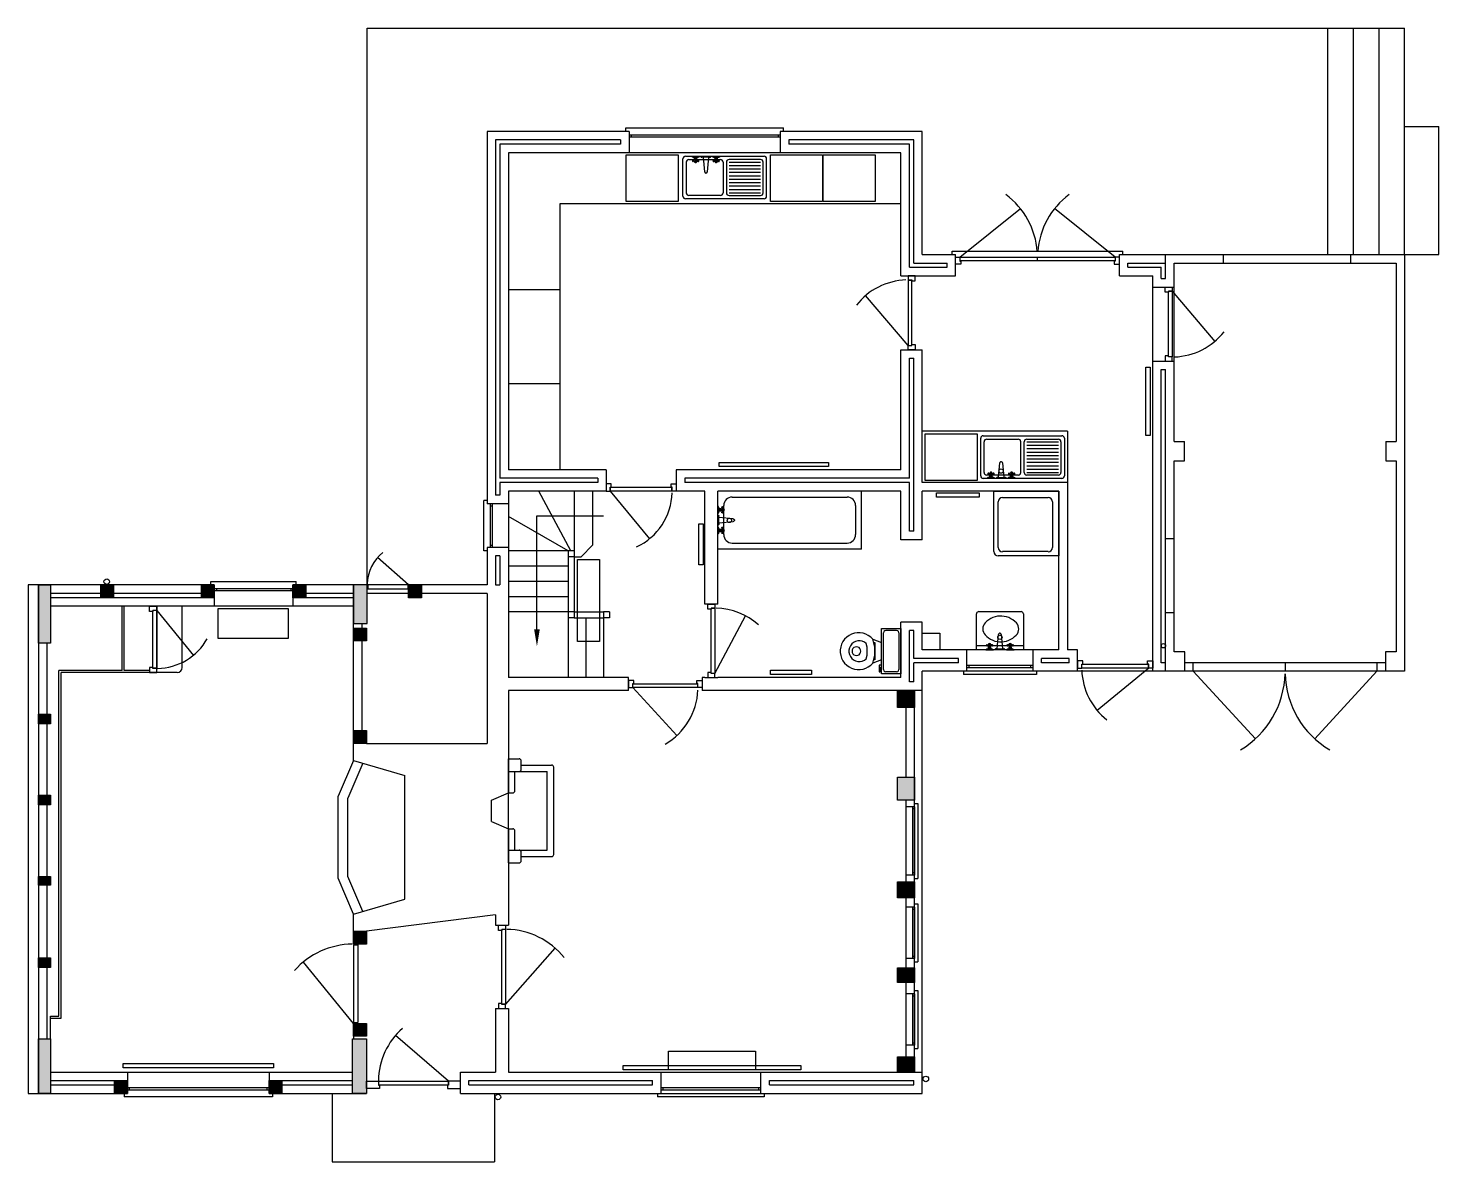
# Model space of a CAD drawing. Header units: inches. Extents: x 152 to 882, y 200 to 1468.
# Drawn here: x 208 to 858, y 200 to 723 of the extents above; entities that cross this region are included whole.
import ezdxf

# ---------------------------------------------------------------- set-up
doc = ezdxf.new("R2010")
doc.units = ezdxf.units.IN
doc.header["$LTSCALE"] = 200
doc.header["$MEASUREMENT"] = 0
doc.layers.get('0').update_dxf_attribs({"linetype": 'CONTINUOUS'})
for name, color, linetype in [('25', 5, 'CONTINUOUS'), ('35', 7, 'CONTINUOUS'), ('45', 7, 'CONTINUOUS'), ('50', 1, 'CONTINUOUS')]:
    doc.layers.add(name, color=color, linetype=linetype)

# ---------------------------------------------------------------- blocks, each defined once
blk = doc.blocks.new('FIRE')
at = {"layer": '35'}
for p, q in [((-125, 200), (-210, 0)), ((-125, 200), (125, 200)), ((125, 200), (210, 0)), ((-610, 0), (610, 0)), ((-610, 0), (-610, -125)), ((-460, 0), (-460, -125)), ((-210, 0), (-210, -50)), ((210, 0), (210, -50)), ((460, 0), (460, -125)), ((610, 0), (610, -125)), ((-585, -150), (-485, -150)), ((-535, -150), (-535, -505)), ((-460, -75), (-235, -75)), ((-460, -125), (-460, -455)), ((235, -75), (460, -75)), ((460, -125), (460, -455)), ((485, -150), (585, -150)), ((535, -150), (535, -505)), ((-460, -455), (460, -455)), ((-510, -530), (510, -530))]:
    blk.add_line(p, q, dxfattribs=at)
for centre, start, end in [((-585, -125), 180, 270), ((-485, -125), 270, 0), ((-235, -50), 270, 0), ((235, -50), 180, 270), ((485, -125), 180, 270), ((585, -125), 270, 0), ((-510, -505), 180, 270), ((510, -505), 270, 0)]:
    blk.add_arc(centre, 25, start, end, dxfattribs=at)
blk = doc.blocks.new('WMF5', base_point=(298, 1724))
at = {"color": 250}
for points in [[(305, 1716), (1619, 1716)], [(305, 0), (305, 1716)], [(467, 1716), (467, 0)], [(1645, 1712), (1619, 1716)], [(1668, 1700), (1645, 1712)], [(1686, 1682), (1668, 1700)], [(1698, 1659), (1686, 1682)], [(1702, 1634), (1698, 1659)], [(1702, 1634), (1702, 82)], [(629, 1041), (610, 957)], [(657, 1121), (629, 1041)], [(694, 1198), (657, 1121)], [(740, 1271), (694, 1198)], [(793, 1338), (740, 1271)], [(853, 1399), (793, 1338)], [(901, 1435), (853, 1399)], [(955, 1461), (901, 1435)], [(1013, 1477), (955, 1461)], [(1073, 1483), (1013, 1477)], [(1132, 1477), (1073, 1483)], [(1190, 1460), (1132, 1477)], [(1244, 1433), (1190, 1460)], [(1292, 1397), (1244, 1433)], [(1351, 1335), (1292, 1397)], [(1404, 1268), (1351, 1335)], [(1449, 1195), (1404, 1268)], [(1485, 1118), (1449, 1195)], [(1513, 1037), (1485, 1118)], [(1531, 953), (1513, 1037)], [(600, 872), (599, 787)], [(599, 787), (608, 702)], [(610, 957), (600, 872)], [(608, 702), (627, 619)], [(627, 619), (655, 538)], [(655, 538), (691, 460)], [(1445, 457), (1483, 534)], [(1483, 534), (1511, 615)], [(1511, 615), (1530, 698)], [(1530, 698), (1540, 783)], [(1540, 868), (1531, 953)], [(1540, 783), (1540, 868)], [(1619, 0), (305, 0)], [(691, 460), (736, 387)], [(736, 387), (788, 320)], [(788, 320), (848, 259)], [(848, 259), (896, 222)], [(896, 222), (949, 195)], [(949, 195), (1007, 179)], [(1007, 179), (1067, 173)], [(1067, 173), (1127, 178)], [(1127, 178), (1185, 194)], [(1185, 194), (1239, 221)], [(1239, 221), (1287, 257)], [(1287, 257), (1347, 317)], [(1347, 317), (1400, 384)], [(1400, 384), (1445, 457)], [(1619, 0), (1645, 4)], [(1645, 4), (1668, 16)], [(1668, 16), (1686, 34)], [(1686, 34), (1697, 57)], [(1697, 57), (1702, 82)]]:
    blk.add_lwpolyline(points, dxfattribs=at)
blk = doc.blocks.new('WMF3', base_point=(276, 2389))
at = {"color": 250}
for points in [[(282, 2382), (1439, 2382)], [(282, 1886), (282, 2382)], [(345, 2299), (337, 2272)], [(337, 2272), (337, 1996)], [(365, 2319), (345, 2299)], [(392, 2327), (365, 2319)], [(392, 2327), (1329, 2327)], [(1356, 2319), (1329, 2327)], [(1376, 2299), (1356, 2319)], [(1384, 2272), (1376, 2299)], [(1384, 2272), (1384, 1996)], [(1439, 2382), (1439, 1886)], [(1439, 1886), (282, 1886)], [(337, 1996), (345, 1969)], [(345, 1969), (365, 1948)], [(365, 1948), (392, 1941)], [(1329, 1941), (392, 1941)], [(558, 1666), (640, 1886)], [(1081, 1886), (1163, 1666)], [(1218, 1886), (1218, 1831)], [(1218, 1831), (1384, 1831)], [(1273, 1858), (1273, 1886)], [(1384, 1858), (1273, 1858)], [(1329, 1941), (1356, 1948)], [(1356, 1948), (1376, 1969)], [(1376, 1969), (1384, 1996)], [(1384, 1831), (1384, 1858)], [(428, 1489), (405, 1419)], [(462, 1554), (428, 1489)], [(505, 1614), (462, 1554)], [(558, 1666), (505, 1614)], [(656, 1696), (558, 1666)], [(633, 1454), (610, 1401)], [(668, 1501), (633, 1454)], [(640, 1721), (1081, 1721)], [(640, 1693), (640, 1721)], [(758, 1715), (656, 1696)], [(763, 1521), (668, 1501)], [(860, 1721), (758, 1715)], [(860, 1528), (763, 1521)], [(963, 1715), (860, 1721)], [(958, 1521), (860, 1528)], [(1053, 1501), (958, 1521)], [(1065, 1696), (963, 1715)], [(1087, 1454), (1053, 1501)], [(1163, 1666), (1065, 1696)], [(1081, 1721), (1081, 1693)], [(1111, 1401), (1087, 1454)], [(1215, 1614), (1163, 1666)], [(1259, 1554), (1215, 1614)], [(1293, 1489), (1259, 1554)], [(1316, 1419), (1293, 1489)], [(405, 1419), (393, 1346)], [(393, 1346), (393, 1273)], [(393, 1273), (405, 1200)], [(405, 1200), (427, 1130)], [(427, 1130), (461, 1064)], [(610, 1401), (599, 1344)], [(599, 1344), (600, 1287)], [(600, 1287), (614, 1231)], [(614, 1231), (640, 1179)], [(640, 1179), (677, 1134)], [(677, 1134), (723, 1099)], [(723, 1099), (775, 1074)], [(756, 1287), (750, 1253)], [(750, 1253), (756, 1219)], [(771, 1318), (756, 1287)], [(756, 1219), (771, 1188)], [(796, 1342), (771, 1318)], [(771, 1188), (796, 1164)], [(775, 1074), (831, 1062)], [(826, 1358), (796, 1342)], [(796, 1164), (826, 1148)], [(860, 1363), (826, 1358)], [(826, 1148), (860, 1143)], [(894, 1358), (860, 1363)], [(860, 1143), (894, 1148)], [(889, 1062), (946, 1074)], [(925, 1342), (894, 1358)], [(894, 1148), (925, 1164)], [(950, 1318), (925, 1342)], [(925, 1164), (950, 1188)], [(946, 1074), (998, 1099)], [(965, 1287), (950, 1318)], [(950, 1188), (965, 1219)], [(971, 1253), (965, 1287)], [(965, 1219), (971, 1253)], [(998, 1099), (1043, 1134)], [(1043, 1134), (1080, 1179)], [(1080, 1179), (1106, 1231)], [(1106, 1231), (1120, 1287)], [(1122, 1344), (1111, 1401)], [(1120, 1287), (1122, 1344)], [(1260, 1064), (1294, 1130)], [(1294, 1130), (1316, 1200)], [(1327, 1346), (1316, 1419)], [(1316, 1200), (1328, 1273)], [(1328, 1273), (1327, 1346)], [(461, 1064), (504, 1005)], [(504, 1005), (556, 952)], [(556, 952), (615, 909)], [(615, 909), (681, 875)], [(681, 875), (751, 853)], [(751, 853), (824, 841)], [(824, 841), (897, 841)], [(831, 1062), (889, 1062)], [(897, 841), (970, 853)], [(970, 853), (1040, 875)], [(1040, 875), (1106, 909)], [(1106, 909), (1165, 952)], [(1165, 952), (1217, 1005)], [(1217, 1005), (1260, 1064)]]:
    blk.add_lwpolyline(points, dxfattribs=at)
blk = doc.blocks.new('WMF4', base_point=(158, 1968))
at = {"color": 250}
for points in [[(1078, 1946), (174, 1945)], [(174, 1945), (245, 1899)], [(245, 1899), (325, 1870)], [(325, 1870), (927, 1870)], [(389, 1843), (325, 1870)], [(443, 1799), (389, 1843)], [(484, 1742), (443, 1799)], [(777, 1757), (475, 1757)], [(508, 1676), (484, 1742)], [(513, 1607), (508, 1676)], [(742, 1671), (739, 1607)], [(762, 1731), (742, 1671)], [(797, 1785), (762, 1731)], [(845, 1828), (797, 1785)], [(902, 1857), (845, 1828)], [(965, 1870), (902, 1857)], [(927, 1870), (985, 1876)], [(985, 1876), (1038, 1903)], [(1038, 1903), (1078, 1946)], [(1241, 1958), (2408, 1958)], [(1241, 1958), (1242, 1921)], [(1242, 1921), (1257, 1887)], [(1257, 1887), (1283, 1861)], [(1283, 1861), (1317, 1846)], [(1317, 1846), (1354, 1845)], [(1542, 1845), (1354, 1845)], [(2145, 1845), (1542, 1845)], [(1693, 150), (1542, 1845)], [(2145, 1845), (1994, 150)], [(2145, 1845), (2295, 1845)], [(2295, 1845), (2333, 1844)], [(2333, 1844), (2368, 1858)], [(2368, 1858), (2395, 1885)], [(2395, 1885), (2409, 1920)], [(2409, 1920), (2408, 1958)], [(3488, 1946), (2584, 1946)], [(2584, 1946), (2655, 1899)], [(2655, 1899), (2734, 1870)], [(2799, 1843), (2734, 1870)], [(2734, 1870), (3337, 1870)], [(2853, 1799), (2799, 1843)], [(2894, 1742), (2853, 1799)], [(3187, 1757), (2885, 1757)], [(2918, 1676), (2894, 1742)], [(2923, 1607), (2918, 1676)], [(3152, 1671), (3149, 1607)], [(3172, 1731), (3152, 1671)], [(3207, 1785), (3172, 1731)], [(3255, 1828), (3207, 1785)], [(3312, 1857), (3255, 1828)], [(3375, 1870), (3312, 1857)], [(3337, 1870), (3395, 1876)], [(3395, 1876), (3448, 1903)], [(3448, 1903), (3488, 1946)], [(260, 1456), (249, 1418)], [(249, 1418), (260, 1381)], [(287, 1484), (260, 1456)], [(260, 1381), (287, 1353)], [(325, 1494), (287, 1484)], [(287, 1353), (325, 1343)], [(362, 1484), (325, 1494)], [(325, 1343), (362, 1353)], [(390, 1456), (362, 1484)], [(362, 1353), (390, 1381)], [(478, 1456), (390, 1456)], [(400, 1418), (390, 1456)], [(390, 1381), (400, 1418)], [(478, 1381), (390, 1381)], [(485, 1496), (475, 1418)], [(475, 1418), (485, 1341)], [(513, 1569), (485, 1496)], [(485, 1341), (513, 1268)], [(739, 1607), (513, 1607)], [(513, 1607), (513, 1569)], [(513, 1569), (739, 1569)], [(513, 1268), (567, 1240)], [(513, 1268), (739, 1268)], [(561, 1456), (551, 1418)], [(551, 1418), (561, 1381)], [(588, 1484), (561, 1456)], [(561, 1381), (588, 1353)], [(567, 1240), (626, 1230)], [(626, 1494), (588, 1484)], [(588, 1353), (626, 1343)], [(664, 1484), (626, 1494)], [(626, 1343), (664, 1353)], [(626, 1230), (685, 1240)], [(691, 1456), (664, 1484)], [(664, 1353), (691, 1381)], [(685, 1240), (739, 1268)], [(701, 1418), (691, 1456)], [(691, 1381), (701, 1418)], [(739, 1569), (739, 1607)], [(767, 1496), (739, 1569)], [(739, 1268), (767, 1341)], [(777, 1418), (767, 1496)], [(767, 1341), (777, 1418)], [(774, 1456), (862, 1456)], [(862, 1381), (774, 1381)], [(862, 1456), (852, 1418)], [(852, 1418), (862, 1381)], [(890, 1484), (862, 1456)], [(862, 1381), (890, 1353)], [(927, 1494), (890, 1484)], [(890, 1353), (927, 1343)], [(965, 1484), (927, 1494)], [(927, 1343), (965, 1353)], [(993, 1456), (965, 1484)], [(965, 1353), (993, 1381)], [(1003, 1418), (993, 1456)], [(993, 1381), (1003, 1418)], [(1693, 150), (1700, 104)], [(1700, 104), (1722, 62)], [(1722, 62), (1755, 29)], [(1755, 29), (1797, 7)], [(1797, 7), (1843, 0)], [(1843, 0), (1890, 7)], [(1890, 7), (1932, 29)], [(1932, 29), (1965, 62)], [(1965, 62), (1987, 104)], [(1987, 104), (1994, 150)], [(2669, 1456), (2659, 1418)], [(2659, 1418), (2669, 1381)], [(2697, 1484), (2669, 1456)], [(2669, 1381), (2697, 1353)], [(2734, 1494), (2697, 1484)], [(2697, 1353), (2734, 1343)], [(2772, 1484), (2734, 1494)], [(2734, 1343), (2772, 1353)], [(2800, 1456), (2772, 1484)], [(2772, 1353), (2800, 1381)], [(2810, 1418), (2800, 1456)], [(2887, 1456), (2800, 1456)], [(2800, 1381), (2810, 1418)], [(2887, 1381), (2800, 1381)], [(2895, 1496), (2885, 1418)], [(2885, 1418), (2895, 1341)], [(2923, 1569), (2895, 1496)], [(2895, 1341), (2923, 1268)], [(3149, 1607), (2923, 1607)], [(2923, 1607), (2923, 1569)], [(2923, 1569), (3149, 1569)], [(2923, 1268), (2976, 1240)], [(2923, 1268), (3149, 1268)], [(2971, 1456), (2961, 1418)], [(2961, 1418), (2971, 1381)], [(2998, 1484), (2971, 1456)], [(2971, 1381), (2998, 1353)], [(2976, 1240), (3036, 1230)], [(3036, 1494), (2998, 1484)], [(2998, 1353), (3036, 1343)], [(3074, 1484), (3036, 1494)], [(3036, 1343), (3074, 1353)], [(3036, 1230), (3095, 1240)], [(3101, 1456), (3074, 1484)], [(3074, 1353), (3101, 1381)], [(3095, 1240), (3149, 1268)], [(3111, 1418), (3101, 1456)], [(3101, 1381), (3111, 1418)], [(3149, 1569), (3149, 1607)], [(3177, 1496), (3149, 1569)], [(3149, 1268), (3177, 1341)], [(3187, 1418), (3177, 1496)], [(3177, 1341), (3187, 1418)], [(3184, 1456), (3272, 1456)], [(3272, 1381), (3184, 1381)], [(3272, 1456), (3262, 1418)], [(3262, 1418), (3272, 1381)], [(3299, 1484), (3272, 1456)], [(3272, 1381), (3299, 1353)], [(3337, 1494), (3299, 1484)], [(3299, 1353), (3337, 1343)], [(3375, 1484), (3337, 1494)], [(3337, 1343), (3375, 1353)], [(3402, 1456), (3375, 1484)], [(3375, 1353), (3402, 1381)], [(3412, 1418), (3402, 1456)], [(3402, 1381), (3412, 1418)]]:
    blk.add_lwpolyline(points, dxfattribs=at)
blk = doc.blocks.new('DOOR')
at = {"layer": '25'}
blk.add_line((832, -83), (230, -580), dxfattribs=at)
blk.add_arc((817, -83), 769, 181.8151, 231.9577, dxfattribs=at)
at = {"layer": '35'}
for p, q in [((60, 0), (0, 0)), ((0, 0), (0, -83)), ((60, -37), (60, 0)), ((820, -37), (820, 0)), ((820, 0), (880, 0)), ((880, 0), (880, -83)), ((0, -83), (48, -83)), ((48, -83), (48, -37)), ((48, -37), (60, -37)), ((50, -39), (830, -39)), ((50, -83), (50, -39)), ((830, -83), (50, -83)), ((832, -37), (820, -37)), ((830, -83), (830, -39)), ((832, -83), (832, -37)), ((880, -83), (832, -83))]:
    blk.add_line(p, q, dxfattribs=at)

msp = doc.modelspace()

# ---------------------------------------------------------------- linework, layer by layer
at = {"layer": '25'}
for p, q in [((637.47, 617.23), (665.35, 639.63)), ((709, 617.23), (681.11, 639.63)), ((613.57, 576.47), (594, 599.55)), ((735.35, 601.52), (754.92, 578.44)), ((476.35, 509.47), (494.47, 487.49)), ((442.54, 498.07), (473.2, 498.07)), ((442.54, 445.78), (442.54, 498.07)), ((383.38, 466.19), (369.09, 478.83)), ((267.32, 454.47), (284.2, 433.76)), ((524.57, 425.39), (538.63, 451.96)), ((745.03, 426.45), (773.69, 395.34)), ((829.62, 426.45), (800.97, 395.34)), ((486.66, 418.92), (506.97, 396.76)), ((428.1, 272.93), (450.96, 298.88)), ((358.08, 264.16), (334.9, 292.47)), ((401.76, 237.52), (377.39, 258.67))]:
    msp.add_line(p, q, dxfattribs=at)
for centre, radius, start, end in [((637.47, 617.23), 35.76, 4.11745, 53.64792), ((709, 617.23), 35.76, 126.35208, 175.88255), ((613.57, 576.47), 30.26, 91.8151, 141.95769), ((735.35, 601.52), 30.26, 271.8151, 321.95769), ((476.35, 509.47), 28.49, 295.213, 358.37107), ((383.38, 466.19), 19.08, 128.46919, 178.63586), ((524.57, 425.39), 30.06, 48.09274, 88.95501), ((267.32, 454.47), 26.71, 270.80953, 330.8196), ((745.03, 426.45), 42.3, 300.95259, 358.46288), ((829.62, 426.45), 42.3, 181.53712, 239.04741), ((486.66, 418.92), 30.06, 299.963, 357.80655), ((428.1, 272.93), 34.58, 38.59531, 89.13638), ((358.08, 264.16), 36.59, 90.98859, 138.15056), ((401.76, 237.52), 32.26, 130.88716, 179.42304)]:
    msp.add_arc(centre, radius, start, end, dxfattribs=at)
msp.add_solid([(443.86, 445.78), (441.23, 445.78), (442.54, 437.91)], dxfattribs=at)
at = {"layer": '35'}
for p, q in [((364.3, 722.72), (842.41, 722.72)), ((364.3, 466.19), (364.3, 722.72)), ((807, 618.45), (807, 722.72)), ((818.8, 618.45), (818.8, 722.72)), ((830.61, 618.45), (830.61, 722.72)), ((842.41, 618.45), (842.41, 722.72)), ((483.45, 676.76), (556.24, 676.76)), ((483.45, 675.19), (483.45, 676.76)), ((556.24, 675.19), (556.24, 676.76)), ((842.41, 677.47), (858.15, 677.47)), ((858.15, 618.45), (858.15, 677.47)), ((419.58, 675.19), (419.58, 503.57)), ((485.03, 675.19), (419.58, 675.19)), ((423.51, 671.25), (423.51, 507.5)), ((481.09, 671.25), (423.51, 671.25)), ((481.09, 671.25), (481.09, 669.29)), ((485.03, 675.19), (485.03, 665.35)), ((485.03, 673.62), (554.67, 673.62)), ((485.03, 672.63), (554.67, 672.63)), ((486.01, 673.62), (486.01, 672.63)), ((553.68, 673.62), (553.68, 672.63)), ((620.12, 675.19), (554.67, 675.19)), ((554.67, 675.19), (554.67, 665.35)), ((616.18, 671.25), (558.6, 671.25)), ((558.6, 671.25), (558.6, 669.29)), ((616.18, 614.52), (616.18, 671.25)), ((620.12, 618.45), (620.12, 675.19)), ((425.48, 669.29), (425.48, 515.37)), ((481.09, 669.29), (425.48, 669.29)), ((610.28, 665.35), (429.41, 665.35)), ((429.41, 665.35), (429.41, 519.31)), ((511, 663.76), (547.19, 663.76)), ((614.21, 669.29), (558.6, 669.29)), ((610.28, 608.62), (610.28, 665.35)), ((614.21, 612.55), (614.21, 669.29)), ((509.81, 645.27), (509.81, 662.58)), ((511.39, 661.01), (511.39, 646.84)), ((512.57, 662.19), (527.13, 662.19)), ((528.31, 661.01), (528.31, 646.84)), ((529.88, 661.01), (529.88, 646.84)), ((545.62, 662.19), (531.06, 662.19)), ((531.06, 661.05), (545.62, 661.05)), ((531.06, 659.47), (545.62, 659.47)), ((531.06, 657.9), (545.62, 657.9)), ((546.8, 646.84), (546.8, 661.01)), ((548.37, 645.27), (548.37, 662.58)), ((531.06, 656.33), (545.62, 656.33)), ((531.06, 654.75), (545.62, 654.75)), ((531.06, 653.18), (545.62, 653.18)), ((531.06, 651.61), (545.62, 651.61)), ((547.19, 644.09), (511, 644.09)), ((527.13, 645.66), (512.57, 645.66)), ((531.06, 650.03), (545.62, 650.03)), ((531.06, 648.46), (545.62, 648.46)), ((531.06, 646.88), (545.62, 646.88)), ((531.06, 645.66), (545.62, 645.66)), ((453.02, 641.75), (453.02, 519.31)), ((610.28, 641.75), (453.02, 641.75)), ((620.12, 618.45), (635.5, 618.45)), ((633.93, 620.03), (712.54, 620.03)), ((633.93, 618.45), (633.93, 620.03)), ((635.5, 608.62), (635.5, 618.45)), ((710.96, 608.62), (710.96, 618.45)), ((710.96, 618.45), (732.25, 618.45)), ((712.54, 618.45), (712.54, 620.03)), ((730.28, 618.45), (842.41, 618.45)), ((732.25, 607.34), (732.25, 618.45)), ((759, 614.52), (759, 618.45)), ((817.62, 614.52), (817.62, 618.45)), ((842.41, 618.45), (842.41, 426.45)), ((842.41, 618.45), (858.15, 618.45)), ((614.21, 612.55), (631.57, 612.55)), ((616.18, 614.52), (631.57, 614.52)), ((631.57, 612.55), (631.57, 614.52)), ((635.5, 613.97), (635.5, 617.23)), ((635.5, 617.23), (637.39, 617.23)), ((637.86, 613.97), (635.5, 613.97)), ((637.39, 617.23), (637.39, 615.42)), ((637.39, 615.42), (637.86, 615.42)), ((637.47, 617.23), (709, 617.23)), ((637.47, 617.23), (637.47, 615.5)), ((709, 615.5), (637.47, 615.5)), ((637.86, 615.42), (637.86, 613.97)), ((673.23, 615.5), (673.23, 617.23)), ((709.07, 615.42), (708.6, 615.42)), ((708.6, 615.42), (708.6, 613.97)), ((708.6, 613.97), (710.96, 613.97)), ((709, 617.23), (709, 615.5)), ((709.07, 617.23), (709.07, 615.42)), ((710.96, 617.23), (709.07, 617.23)), ((710.96, 613.97), (710.96, 617.23)), ((714.9, 612.55), (714.9, 614.52)), ((714.9, 614.52), (732.25, 614.52)), ((714.9, 612.55), (730.28, 612.55)), ((730.28, 607.34), (730.28, 612.55)), ((736.18, 614.52), (838.48, 614.52)), ((736.18, 532.29), (736.18, 614.52)), ((838.48, 614.52), (838.48, 532.29)), ((610.28, 608.62), (635.5, 608.62)), ((613.57, 608.62), (613.57, 606.73)), ((616.83, 608.62), (613.57, 608.62)), ((613.57, 606.73), (615.38, 606.73)), ((613.57, 606.65), (613.57, 576.55)), ((613.57, 606.65), (615.3, 606.65)), ((615.3, 576.55), (615.3, 606.65)), ((615.38, 606.73), (615.38, 606.26)), ((615.38, 606.26), (616.83, 606.26)), ((616.83, 606.26), (616.83, 608.62)), ((710.96, 608.62), (726.35, 608.62)), ((726.35, 426.45), (726.35, 608.62)), ((730.28, 607.34), (732.25, 607.34)), ((453.02, 602.17), (429.41, 602.17)), ((726.35, 603.41), (736.18, 603.41)), ((732.09, 601.05), (732.09, 603.41)), ((732.09, 603.41), (735.35, 603.41)), ((733.54, 601.05), (732.09, 601.05)), ((733.54, 601.52), (733.54, 601.05)), ((735.35, 601.52), (733.54, 601.52)), ((733.62, 571.34), (733.62, 601.44)), ((735.35, 601.44), (733.62, 601.44)), ((735.35, 603.41), (735.35, 601.52)), ((735.35, 601.44), (735.35, 571.34)), ((610.28, 519.31), (610.28, 574.59)), ((610.28, 574.59), (620.12, 574.59)), ((613.57, 576.55), (615.3, 576.55)), ((613.57, 574.59), (613.57, 576.47)), ((613.57, 576.47), (615.38, 576.47)), ((616.83, 574.59), (613.57, 574.59)), ((615.38, 576.47), (615.38, 576.95)), ((615.38, 576.95), (616.83, 576.95)), ((616.83, 576.95), (616.83, 574.59)), ((620.12, 513.41), (620.12, 574.59)), ((614.21, 515.37), (614.21, 570.65)), ((614.21, 570.65), (616.18, 570.65)), ((616.18, 490.98), (616.18, 570.65)), ((726.35, 569.37), (736.18, 569.37)), ((732.09, 571.73), (732.09, 569.37)), ((733.54, 571.73), (732.09, 571.73)), ((732.09, 569.37), (735.35, 569.37)), ((733.54, 571.26), (733.54, 571.73)), ((735.35, 571.26), (733.54, 571.26)), ((735.35, 571.34), (733.62, 571.34)), ((735.35, 569.37), (735.35, 571.26)), ((730.28, 430.39), (730.28, 565.44)), ((730.28, 565.44), (732.25, 565.44)), ((732.25, 426.45), (732.25, 565.44)), ((453.02, 558.89), (429.41, 558.89)), ((687, 537.01), (620.12, 537.01)), ((647.04, 516.45), (647.04, 533.76)), ((648.22, 534.94), (684.42, 534.94)), ((649.8, 533.37), (664.35, 533.37)), ((668.29, 533.37), (682.84, 533.37)), ((685.6, 533.76), (685.6, 516.45)), ((687, 537.01), (687, 513.41)), ((648.62, 518.03), (648.62, 532.19)), ((665.53, 518.03), (665.53, 532.19)), ((667.11, 518.03), (667.11, 532.19)), ((668.29, 532.15), (682.84, 532.15)), ((668.29, 530.57), (682.84, 530.57)), ((668.29, 529), (682.84, 529)), ((668.29, 527.43), (682.84, 527.43)), ((684.03, 532.19), (684.03, 518.03)), ((736.18, 532.29), (740.9, 532.29)), ((740.9, 523.44), (740.9, 532.29)), ((833.76, 532.29), (833.76, 523.44)), ((833.76, 532.29), (838.48, 532.29)), ((668.29, 525.85), (682.84, 525.85)), ((668.29, 524.28), (682.84, 524.28)), ((668.29, 522.71), (682.84, 522.71)), ((668.29, 521.13), (682.84, 521.13)), ((736.18, 435.31), (736.18, 523.44)), ((736.18, 523.44), (740.9, 523.44)), ((833.76, 523.44), (838.48, 523.44)), ((838.48, 523.44), (838.48, 435.31)), ((470.53, 515.37), (425.48, 515.37)), ((474.46, 519.31), (429.41, 519.31)), ((470.53, 515.37), (470.53, 513.41)), ((474.46, 519.31), (474.46, 509.47)), ((506.73, 519.31), (506.73, 509.47)), ((610.28, 519.31), (506.73, 519.31)), ((510.66, 515.37), (510.66, 513.41)), ((614.21, 515.37), (510.66, 515.37)), ((684.42, 515.27), (648.22, 515.27)), ((664.35, 516.85), (649.8, 516.85)), ((668.29, 519.56), (682.84, 519.56)), ((668.29, 517.98), (682.84, 517.98)), ((682.84, 516.85), (668.29, 516.85)), ((687, 519.31), (687, 436.29)), ((425.48, 507.5), (423.51, 507.5)), ((470.53, 513.41), (425.48, 513.41)), ((425.48, 513.41), (425.48, 507.5)), ((474.46, 509.47), (429.41, 509.47)), ((429.41, 509.47), (429.41, 423.5)), ((458.21, 481.93), (443.41, 509.47)), ((459.71, 509.47), (459.71, 451.04)), ((468.37, 484.68), (468.37, 509.47)), ((476.82, 512.74), (474.46, 512.74)), ((474.46, 512.74), (474.46, 509.47)), ((474.46, 509.47), (476.35, 509.47)), ((476.35, 511.28), (476.82, 511.28)), ((476.35, 509.47), (476.35, 511.28)), ((476.43, 511.2), (504.76, 511.2)), ((476.43, 509.47), (476.43, 511.2)), ((504.76, 509.47), (476.43, 509.47)), ((476.82, 511.28), (476.82, 512.74)), ((504.37, 512.74), (506.73, 512.74)), ((504.37, 511.28), (504.37, 512.74)), ((504.84, 511.28), (504.37, 511.28)), ((504.76, 509.47), (504.76, 511.2)), ((504.84, 509.47), (504.84, 511.28)), ((506.73, 509.47), (504.84, 509.47)), ((506.73, 512.74), (506.73, 509.47)), ((519.99, 509.47), (506.73, 509.47)), ((614.21, 513.41), (510.66, 513.41)), ((519.99, 457.34), (519.99, 509.47)), ((610.28, 509.47), (525.89, 509.47)), ((525.89, 457.34), (525.89, 509.47)), ((592.18, 482.72), (592.18, 509.47)), ((610.28, 487.04), (610.28, 509.47)), ((614.21, 490.98), (614.21, 513.41)), ((687, 513.41), (620.12, 513.41)), ((683.07, 509.47), (620.12, 509.47)), ((620.12, 487.04), (620.12, 509.47)), ((653.17, 481.54), (653.17, 509.47)), ((653.17, 509.47), (683.07, 509.47)), ((683.07, 509.47), (683.07, 479.57)), ((683.07, 436.29), (683.07, 509.47)), ((418, 481.93), (418, 505.14)), ((419.58, 505.14), (418, 505.14)), ((429.41, 503.57), (419.58, 503.57)), ((421.15, 483.5), (421.15, 503.57)), ((421.15, 502.59), (422.14, 502.59)), ((422.14, 483.5), (422.14, 503.57)), ((528.64, 489.41), (528.64, 502.78)), ((532.58, 506.72), (585.49, 506.72)), ((589.43, 489.41), (589.43, 502.78)), ((655.13, 483.5), (655.13, 504.55)), ((657.1, 506.52), (678.15, 506.52)), ((680.12, 504.55), (680.12, 483.5)), ((456.96, 481.93), (429.41, 497.71)), ((616.18, 490.98), (614.21, 490.98)), ((419.58, 481.93), (418, 481.93)), ((419.58, 483.5), (419.58, 466.19)), ((429.41, 483.5), (419.58, 483.5)), ((421.15, 484.49), (422.14, 484.49)), ((459.71, 481.93), (429.41, 481.93)), ((456.96, 481.93), (456.96, 423.5)), ((462.86, 479.18), (468.37, 484.68)), ((592.18, 482.72), (525.89, 482.72)), ((543.99, 482.72), (525.89, 482.72)), ((532.58, 485.47), (585.49, 485.47)), ((620.12, 487.04), (610.28, 487.04)), ((678.15, 481.54), (657.1, 481.54)), ((423.51, 479.57), (423.51, 466.19)), ((425.48, 479.57), (423.51, 479.57)), ((425.48, 479.57), (425.48, 466.19)), ((456.96, 474.81), (429.41, 474.81)), ((459.71, 479.18), (456.96, 479.18)), ((459.71, 479.18), (462.86, 479.18)), ((683.07, 479.57), (655.13, 479.57)), ((208.1, 466.19), (208.1, 231.9)), ((293.87, 466.19), (208.1, 466.19)), ((212.82, 466.19), (212.82, 231.9)), ((241.55, 462.26), (218.33, 462.26)), ((287.97, 462.26), (247.45, 462.26)), ((292.3, 467.77), (331.64, 467.77)), ((292.3, 466.19), (292.3, 467.77)), ((293.87, 464.62), (330.07, 464.62)), ((293.87, 463.63), (330.07, 463.63)), ((294.86, 464.62), (294.86, 463.63)), ((329.09, 464.62), (329.09, 463.63)), ((419.58, 466.19), (330.07, 466.19)), ((331.64, 466.19), (331.64, 467.77)), ((358.08, 462.26), (335.97, 462.26)), ((358.08, 385.34), (358.08, 466.19)), ((383.38, 462.26), (364.3, 462.26)), ((364.69, 466.19), (364.69, 464.23)), ((382.99, 464.23), (364.69, 464.23)), ((382.99, 466.19), (382.99, 464.23)), ((419.58, 462.26), (389.28, 462.26)), ((419.58, 462.26), (419.58, 393.21)), ((423.51, 466.19), (425.48, 466.19)), ((456.96, 467.81), (429.41, 467.81)), ((293.87, 460.29), (218.33, 460.29)), ((358.08, 456.36), (218.33, 456.36)), ((251.38, 426.85), (251.38, 456.36)), ((252.37, 426.85), (252.37, 456.36)), ((264.05, 456.36), (267.32, 456.36)), ((264.05, 454), (264.05, 456.36)), ((267.32, 425.86), (267.32, 456.36)), ((267.32, 456.36), (267.32, 454.47)), ((279.12, 428.23), (279.12, 456.36)), ((293.87, 460.29), (293.87, 456.36)), ((358.08, 460.29), (330.07, 460.29)), ((330.07, 460.29), (330.07, 456.36)), ((456.96, 460.8), (429.41, 460.8)), ((525.89, 457.34), (519.99, 457.34)), ((521.3, 457.34), (524.57, 457.34)), ((521.3, 454.98), (521.3, 457.34)), ((524.57, 455.45), (522.76, 455.45)), ((522.76, 455.45), (522.76, 454.98)), ((522.84, 425.47), (522.84, 455.37)), ((524.57, 455.37), (522.84, 455.37)), ((524.57, 457.34), (524.57, 455.45)), ((524.57, 455.37), (524.57, 425.47)), ((265.51, 454), (264.05, 454)), ((267.32, 454.47), (265.51, 454.47)), ((265.51, 454.47), (265.51, 454)), ((265.59, 427.83), (265.59, 454.39)), ((267.32, 454.39), (265.59, 454.39)), ((267.32, 454.39), (267.32, 427.83)), ((456.96, 453.8), (429.41, 453.8)), ((459.71, 453.8), (456.96, 453.8)), ((459.71, 451.04), (456.96, 451.04)), ((459.71, 453.8), (473.28, 453.8)), ((459.71, 451.04), (473.28, 451.04)), ((465.1, 451.04), (465.1, 423.5)), ((473.28, 453.8), (473.28, 423.5)), ((476.04, 453.8), (473.28, 453.8)), ((476.04, 451.04), (473.28, 451.04)), ((476.04, 453.8), (476.04, 451.04)), ((522.76, 454.98), (521.3, 454.98)), ((610.28, 423.5), (610.28, 449.08)), ((620.12, 449.08), (610.28, 449.08)), ((620.12, 436.29), (620.12, 449.08)), ((362.02, 446.32), (362.02, 448.49)), ((614.21, 421.54), (614.21, 445.14)), ((616.18, 445.14), (614.21, 445.14)), ((616.18, 432.36), (616.18, 445.14)), ((620.12, 443.95), (628.28, 443.95)), ((628.28, 443.95), (628.28, 436.29)), ((216.76, 439.44), (216.76, 406.59)), ((362.02, 399.11), (362.02, 440.42)), ((683.07, 436.29), (620.12, 436.29)), ((640.67, 426.45), (640.67, 436.29)), ((671.17, 426.45), (671.17, 436.29)), ((691.72, 436.29), (687, 436.29)), ((691.72, 426.45), (691.72, 436.29)), ((636.74, 432.36), (616.18, 432.36)), ((616.18, 421.54), (616.18, 430.39)), ((636.74, 430.39), (616.18, 430.39)), ((636.74, 430.39), (636.74, 432.36)), ((687.79, 432.36), (675.1, 432.36)), ((675.1, 430.39), (675.1, 432.36)), ((687.79, 430.39), (675.1, 430.39)), ((687.79, 430.39), (687.79, 432.36)), ((732.25, 430.39), (730.28, 430.39)), ((741.1, 435.31), (736.18, 435.31)), ((741.1, 426.45), (741.1, 435.31)), ((833.56, 430.39), (741.1, 430.39)), ((745.03, 426.45), (745.03, 430.39)), ((787.33, 430.39), (787.33, 426.45)), ((829.62, 430.39), (829.62, 426.45)), ((838.48, 435.31), (833.56, 435.31)), ((833.56, 435.31), (833.56, 426.45)), ((222.27, 267.5), (222.27, 426.85)), ((251.38, 426.85), (222.27, 426.85)), ((223.25, 266.52), (223.25, 425.86)), ((276.76, 425.86), (223.25, 425.86)), ((264.05, 426.85), (252.37, 426.85)), ((265.51, 428.23), (264.05, 428.23)), ((264.05, 428.23), (264.05, 425.86)), ((264.05, 425.86), (267.32, 425.86)), ((265.51, 427.75), (265.51, 428.23)), ((267.32, 427.75), (265.51, 427.75)), ((267.32, 427.83), (265.59, 427.83)), ((267.32, 425.86), (267.32, 427.75)), ((484.77, 423.5), (429.41, 423.5)), ((484.77, 417.6), (484.77, 423.5)), ((518.61, 423.5), (518.61, 417.6)), ((519.99, 423.5), (518.61, 423.5)), ((519.99, 423.5), (525.89, 423.5)), ((522.76, 425.86), (521.3, 425.86)), ((521.3, 425.86), (521.3, 423.5)), ((521.3, 423.5), (524.57, 423.5)), ((522.76, 425.39), (522.76, 425.86)), ((524.57, 425.39), (522.76, 425.39)), ((524.57, 425.47), (522.84, 425.47)), ((524.57, 423.5), (524.57, 425.39)), ((610.28, 423.5), (525.89, 423.5)), ((620.12, 231.9), (620.12, 426.45)), ((732.25, 426.45), (620.12, 426.45)), ((639.1, 426.45), (639.1, 424.88)), ((672.74, 424.88), (639.1, 424.88)), ((671.17, 429.01), (640.67, 429.01)), ((671.17, 428.03), (640.67, 428.03)), ((641.66, 428.03), (641.66, 429.01)), ((670.18, 428.03), (670.18, 429.01)), ((672.74, 426.45), (672.74, 424.88)), ((842.41, 426.45), (732.25, 426.45)), ((842.41, 426.45), (842.41, 426.45)), ((429.41, 417.6), (429.41, 370.39)), ((484.77, 417.6), (429.41, 417.6)), ((484.77, 422.19), (484.77, 418.92)), ((487.13, 422.19), (484.77, 422.19)), ((484.77, 418.92), (486.66, 418.92)), ((486.66, 420.73), (487.13, 420.73)), ((486.66, 418.92), (486.66, 420.73)), ((486.74, 420.65), (516.64, 420.65)), ((486.74, 418.92), (486.74, 420.65)), ((516.64, 418.92), (486.74, 418.92)), ((487.13, 420.73), (487.13, 422.19)), ((516.25, 420.73), (516.25, 422.19)), ((516.25, 422.19), (518.61, 422.19)), ((516.72, 420.73), (516.25, 420.73)), ((516.64, 418.92), (516.64, 420.65)), ((516.72, 418.92), (516.72, 420.73)), ((518.61, 418.92), (516.72, 418.92)), ((518.61, 422.19), (518.61, 418.92)), ((610.28, 417.6), (518.61, 417.6)), ((620.12, 417.6), (610.28, 417.6)), ((616.18, 421.54), (614.21, 421.54)), ((616.58, 241.73), (616.58, 417.6)), ((612.64, 377.67), (612.64, 409.73)), ((216.76, 402.26), (216.76, 369.41)), ((363.99, 393.21), (419.58, 393.21)), ((358.08, 385.34), (351, 368.82)), ((362.27, 384.12), (355.33, 367.93)), ((358.08, 385.34), (381.69, 378.45)), ((381.69, 321.41), (381.69, 378.45)), ((216.76, 364.88), (216.76, 331.83)), ((351, 331.04), (351, 368.82)), ((355.33, 331.93), (355.33, 367.93)), ((612.64, 329.47), (612.64, 367.04)), ((616.58, 365.57), (618.15, 365.57)), ((618.15, 365.57), (618.15, 330.95)), ((616.58, 364), (612.64, 364)), ((615.59, 364), (615.59, 332.52)), ((616.58, 363.01), (615.59, 363.01)), ((616.58, 364), (616.58, 332.52)), ((429.41, 353.86), (429.41, 309.41)), ((362.27, 315.74), (355.33, 331.93)), ((616.58, 332.52), (612.64, 332.52)), ((616.58, 333.5), (615.59, 333.5)), ((216.76, 327.9), (216.76, 294.45)), ((358.08, 314.52), (351, 331.04)), ((616.58, 330.95), (618.15, 330.95)), ((358.08, 314.52), (381.69, 321.41)), ((612.64, 289.73), (612.64, 322)), ((616.58, 319.24), (618.15, 319.24)), ((618.15, 319.24), (618.15, 292.49)), ((358.08, 306.65), (358.08, 314.52)), ((423.51, 314.13), (363.99, 306.65)), ((423.51, 314.13), (423.51, 309.41)), ((616.58, 317.67), (612.64, 317.67)), ((615.59, 317.67), (615.59, 294.06)), ((616.58, 316.68), (615.59, 316.68)), ((616.58, 317.67), (616.58, 294.06)), ((423.51, 309.41), (429.41, 309.41)), ((424.83, 309.41), (428.1, 309.41)), ((424.83, 307.04), (424.83, 309.41)), ((426.29, 307.04), (424.83, 307.04)), ((428.1, 307.52), (426.29, 307.52)), ((426.29, 307.52), (426.29, 307.04)), ((426.37, 273.01), (426.37, 307.44)), ((428.1, 307.44), (426.37, 307.44)), ((428.1, 309.41), (428.1, 307.52)), ((428.1, 307.44), (428.1, 273.01)), ((358.08, 300.36), (358.08, 264.55)), ((358.08, 300.36), (360.05, 300.36)), ((360.05, 300.36), (360.05, 264.55)), ((616.58, 294.06), (612.64, 294.06)), ((616.58, 295.04), (615.59, 295.04)), ((216.76, 289.93), (216.76, 257.08)), ((616.58, 292.49), (618.15, 292.49)), ((612.64, 248.82), (612.64, 283.04)), ((426.29, 273.41), (424.83, 273.41)), ((424.83, 273.41), (424.83, 271.04)), ((426.29, 272.93), (426.29, 273.41)), ((616.58, 277.73), (612.64, 277.73)), ((615.59, 277.73), (615.59, 254.13)), ((616.58, 276.75), (615.59, 276.75)), ((616.58, 279.31), (618.15, 279.31)), ((616.58, 277.73), (616.58, 254.13)), ((618.15, 279.31), (618.15, 252.55)), ((218.33, 267.5), (222.27, 267.5)), ((218.33, 257.08), (218.33, 267.5)), ((218.33, 266.52), (223.25, 266.52)), ((423.51, 271.04), (423.51, 241.73)), ((423.51, 271.04), (429.41, 271.04)), ((424.83, 271.04), (428.1, 271.04)), ((428.1, 272.93), (426.29, 272.93)), ((428.1, 273.01), (426.37, 273.01)), ((428.1, 271.04), (428.1, 272.93)), ((429.41, 271.04), (429.41, 241.73)), ((358.08, 264.55), (360.05, 264.55)), ((358.08, 258.26), (358.08, 257.08)), ((616.58, 254.13), (612.64, 254.13)), ((616.58, 255.11), (615.59, 255.11)), ((616.58, 252.55), (618.15, 252.55)), ((218.33, 241.73), (357.49, 241.73)), ((253.82, 241.73), (253.82, 231.9)), ((319.13, 241.73), (319.13, 231.9)), ((407.26, 231.9), (407.26, 241.73)), ((407.26, 241.73), (423.51, 241.73)), ((429.41, 241.73), (620.12, 241.73)), ((499.72, 231.9), (499.72, 241.73)), ((545.76, 231.9), (545.76, 241.73)), ((218.33, 237.8), (247.92, 237.8)), ((218.33, 235.83), (247.92, 235.83)), ((319.13, 234.45), (253.82, 234.45)), ((254.8, 233.47), (254.8, 234.45)), ((318.15, 233.47), (318.15, 234.45)), ((325.03, 237.8), (357.49, 237.8)), ((325.03, 235.83), (357.49, 235.83)), ((363.99, 234.26), (363.99, 237.52)), ((363.99, 237.52), (369.49, 237.52)), ((369.97, 234.26), (363.99, 234.26)), ((369.49, 237.52), (369.49, 235.71)), ((369.49, 235.71), (369.97, 235.71)), ((369.57, 237.52), (401.68, 237.52)), ((369.57, 237.52), (369.57, 235.79)), ((401.68, 235.79), (369.57, 235.79)), ((369.97, 235.71), (369.97, 234.26)), ((401.28, 235.71), (401.28, 234.26)), ((401.76, 235.71), (401.28, 235.71)), ((401.28, 234.26), (407.26, 234.26)), ((401.68, 237.52), (401.68, 235.79)), ((407.26, 237.52), (401.76, 237.52)), ((401.76, 237.52), (401.76, 235.71)), ((407.26, 234.26), (407.26, 237.52)), ((411.2, 237.8), (495.79, 237.8)), ((411.2, 235.83), (411.2, 237.8)), ((411.2, 235.83), (495.79, 235.83)), ((495.79, 235.83), (495.79, 237.8)), ((545.76, 234.45), (499.72, 234.45)), ((500.71, 233.47), (500.71, 234.45)), ((544.77, 233.47), (544.77, 234.45)), ((549.69, 237.8), (616.18, 237.8)), ((549.69, 235.83), (549.69, 237.8)), ((549.69, 235.83), (616.18, 235.83)), ((616.18, 235.83), (616.18, 237.8)), ((208.1, 231.9), (253.82, 231.9)), ((252.25, 231.9), (252.25, 230.32)), ((320.71, 230.32), (252.25, 230.32)), ((319.13, 233.47), (253.82, 233.47)), ((319.13, 231.9), (363.99, 231.9)), ((320.71, 231.9), (320.71, 230.32)), ((348.25, 231.9), (348.25, 200.42)), ((407.26, 231.9), (620.12, 231.9)), ((423, 231.9), (423, 200.42)), ((498.15, 231.9), (498.15, 230.32)), ((547.33, 230.32), (498.15, 230.32)), ((545.76, 233.47), (499.72, 233.47)), ((547.33, 231.9), (547.33, 230.32)), ((348.25, 200.42), (423, 200.42))]:
    msp.add_line(p, q, dxfattribs=at)
at = {"layer": '35', "color": 5}
for p, q in [((736.18, 487.44), (732.25, 487.44)), ((736.18, 453.41), (732.25, 453.41))]:
    msp.add_line(p, q, dxfattribs=at)
at = {"layer": '35'}
for points in [[(483.67, 642.84), (483.67, 664.42), (507.6, 664.42), (507.6, 642.84)], [(550.16, 642.84), (550.16, 664.42), (574.08, 664.42), (574.08, 642.84)], [(574.43, 642.84), (574.43, 664.42), (598.36, 664.42), (598.36, 642.84)], [(723.18, 535.12), (723.18, 566.59), (725.15, 566.59), (725.15, 535.12)], [(621.52, 514.26), (621.52, 535.85), (645.45, 535.85), (645.45, 514.26)], [(526.59, 520.71), (526.59, 522.68), (576.95, 522.68), (576.95, 520.71)], [(626.68, 506.62), (626.68, 508.58), (646.35, 508.58), (646.35, 506.62)], [(517.13, 475.52), (517.13, 494.41), (519.1, 494.41), (519.1, 475.52)], [(461.21, 440.19), (461.21, 477.96), (471.44, 477.96), (471.44, 440.19)], [(295.57, 441.56), (295.57, 455.33), (327.84, 455.33), (327.84, 441.56)], [(550.24, 424.97), (550.24, 426.94), (569.12, 426.94), (569.12, 424.97)], [(503.1, 242.75), (503.1, 251.41), (543.23, 251.41), (543.23, 242.75)], [(251.85, 243.7), (251.85, 245.67), (321.1, 245.67), (321.1, 243.7)], [(482.25, 242.75), (482.25, 244.72), (564.08, 244.72), (564.08, 242.75)]]:
    msp.add_lwpolyline(points, close=True, dxfattribs=at)
for centre, radius in [((656.45, 518.66), 0.984), ((531.23, 495.93), 0.984), ((244.3, 467.71), 1.28), ((655.92, 442.05), 0.984), ((731.28, 438.2), 0.984), ((621.75, 238.59), 1.28), ((424.58, 230.27), 1.28)]:
    msp.add_circle(centre, radius, dxfattribs=at)
for centre, radius, start, end in [((511, 662.58), 1.18, 90, 180), ((547.19, 662.58), 1.18, 0, 90), ((512.57, 661.01), 1.18, 90, 180), ((527.13, 661.01), 1.18, 0, 90), ((531.06, 661.01), 1.18, 90, 180), ((545.62, 661.01), 1.18, 0, 90), ((511, 645.27), 1.18, 180, 270), ((512.57, 646.84), 1.18, 180, 270), ((527.13, 646.84), 1.18, 270, 0), ((531.06, 646.84), 1.18, 180, 270), ((545.62, 646.84), 1.18, 270, 0), ((547.19, 645.27), 1.18, 270, 0), ((648.22, 533.76), 1.18, 90, 180), ((649.8, 532.19), 1.18, 90, 180), ((664.35, 532.19), 1.18, 0, 90), ((668.29, 532.19), 1.18, 90, 180), ((682.84, 532.19), 1.18, 360, 90), ((684.42, 533.76), 1.18, 360, 90), ((648.22, 516.45), 1.18, 180, 270), ((649.8, 518.03), 1.18, 180, 270), ((664.35, 518.03), 1.18, 270, 0), ((668.29, 518.03), 1.18, 180, 270), ((682.84, 518.03), 1.18, 270, 0), ((684.42, 516.45), 1.18, 270, 0), ((532.58, 502.78), 3.93, 90, 180), ((585.49, 502.78), 3.93, 0, 90), ((657.1, 504.55), 1.97, 90, 180), ((678.15, 504.55), 1.97, 0, 90), ((532.58, 489.41), 3.93, 180, 270), ((585.49, 489.41), 3.93, 270, 0), ((655.13, 481.54), 1.97, 180, 270), ((657.1, 483.5), 1.97, 180, 270), ((678.15, 483.5), 1.97, 270, 0), ((276.76, 428.23), 2.36, 270, 0)]:
    msp.add_arc(centre, radius, start, end, dxfattribs=at)
at = {"layer": '45'}
for points in [[(212.82, 439.44), (212.82, 466.19), (218.33, 439.44), (218.33, 466.19)], [(241.55, 460.29), (241.55, 466.19), (247.45, 460.29), (247.45, 466.19)], [(287.97, 466.19), (287.97, 460.29), (293.87, 466.19), (293.87, 460.29)], [(330.07, 460.29), (330.07, 466.19), (335.97, 460.29), (335.97, 466.19)], [(358.08, 448.49), (358.08, 466.19), (364.3, 448.49), (364.3, 466.19)], [(383.38, 460.29), (383.38, 466.19), (389.28, 460.29), (389.28, 466.19)], [(358.08, 446.32), (358.08, 440.42), (363.99, 446.32), (363.99, 440.42)], [(608.71, 409.73), (608.71, 417.6), (616.58, 409.73), (616.58, 417.6)], [(212.82, 402.26), (212.82, 406.59), (218.33, 402.26), (218.33, 406.59)], [(358.08, 393.21), (358.08, 399.11), (363.99, 393.21), (363.99, 399.11)], [(608.71, 377.67), (608.71, 367.04), (616.58, 377.67), (616.58, 367.04)], [(212.82, 364.88), (212.82, 369.41), (218.33, 364.88), (218.33, 369.41)], [(212.82, 327.9), (212.82, 331.83), (218.33, 327.9), (218.33, 331.83)], [(608.71, 329.47), (608.71, 322), (616.58, 329.47), (616.58, 322)], [(358.08, 306.65), (358.08, 300.75), (363.99, 306.65), (363.99, 300.75)], [(212.82, 289.93), (212.82, 294.45), (218.33, 289.93), (218.33, 294.45)], [(608.71, 289.73), (608.71, 283.04), (616.58, 289.73), (616.58, 283.04)], [(358.08, 264.16), (358.08, 258.26), (363.99, 264.16), (363.99, 258.26)], [(212.82, 231.9), (212.82, 257.08), (218.33, 231.9), (218.33, 257.08)], [(357.49, 231.9), (357.49, 257.08), (363.99, 231.9), (363.99, 257.08)], [(608.71, 241.73), (608.71, 248.82), (616.58, 241.73), (616.58, 248.82)], [(247.92, 231.9), (247.92, 237.8), (253.82, 231.9), (253.82, 237.8)], [(319.13, 237.8), (319.13, 231.9), (325.03, 237.8), (325.03, 231.9)]]:
    msp.add_solid(points, dxfattribs=at)
at = {"layer": '50'}
for points in [[(212.82, 439.44), (212.82, 466.19), (218.33, 466.19), (218.33, 439.44)], [(241.55, 460.29), (241.55, 466.19), (247.45, 466.19), (247.45, 460.29)], [(287.97, 460.29), (287.97, 466.19), (293.87, 466.19), (293.87, 460.29)], [(330.07, 460.29), (330.07, 466.19), (335.97, 466.19), (335.97, 460.29)], [(358.08, 466.19), (358.08, 448.49), (364.3, 448.49), (364.3, 466.19)], [(383.38, 460.29), (383.38, 466.19), (389.28, 466.19), (389.28, 460.29)], [(358.08, 440.42), (358.08, 446.32), (363.99, 446.32), (363.99, 440.42)], [(608.71, 409.73), (608.71, 417.6), (616.58, 417.6), (616.58, 409.73)], [(212.82, 402.26), (212.82, 406.59), (218.33, 406.59), (218.33, 402.26)], [(358.08, 393.21), (358.08, 399.11), (363.99, 399.11), (363.99, 393.21)], [(608.71, 367.04), (608.71, 377.67), (616.58, 377.67), (616.58, 367.04)], [(212.82, 364.88), (212.82, 369.41), (218.33, 369.41), (218.33, 364.88)], [(212.82, 327.9), (212.82, 331.83), (218.33, 331.83), (218.33, 327.9)], [(608.71, 322), (608.71, 329.47), (616.58, 329.47), (616.58, 322)], [(358.08, 300.75), (358.08, 306.65), (363.99, 306.65), (363.99, 300.75)], [(212.82, 289.93), (212.82, 294.45), (218.33, 294.45), (218.33, 289.93)], [(608.71, 283.04), (608.71, 289.73), (616.58, 289.73), (616.58, 283.04)], [(358.08, 258.26), (358.08, 264.16), (363.99, 264.16), (363.99, 258.26)], [(212.82, 231.9), (212.82, 257.08), (218.33, 257.08), (218.33, 231.9)], [(357.49, 231.9), (357.49, 257.08), (363.99, 257.08), (363.99, 231.9)], [(608.71, 241.73), (608.71, 248.82), (616.58, 248.82), (616.58, 241.73)], [(247.92, 231.9), (247.92, 237.8), (253.82, 237.8), (253.82, 231.9)], [(319.13, 231.9), (319.13, 237.8), (325.03, 237.8), (325.03, 231.9)]]:
    msp.add_lwpolyline(points, close=True, dxfattribs=at)

# ---------------------------------------------------------------- block references
at = {"layer": '35'}
for name, p, xscale, yscale, zscale in [('WMF4', (513.81, 663.75), 0.003934426229508198, 0.003934426229508198, 0.003934426229508198), ('DOOR', (691.72, 431.17), 0.03934426229508197, 0.03934426229508197, 0.03934426229508197)]:
    msp.add_blockref(name, p, dxfattribs=dict(at, xscale=xscale, yscale=yscale, zscale=zscale))
for name, p, xscale, yscale, zscale, rotation in [('WMF4', (663.11, 515.28), 0.003934426229508198, 0.003934426229508198, 0.003934426229508198, 180), ('WMF4', (525.85, 502.65), -0.003934426229508198, 0.003934426229508198, 0.003934426229508198, 90), ('WMF5', (644.99, 436.2), 0.01260983606557377, 0.01260983606557377, 0.01260983606557377, 90), ('WMF3', (610.42, 446.3), 0.01815816393442623, 0.01815816393442623, 0.01815816393442623, 270), ('WMF4', (662.48, 436.25), 0.003934426229508198, 0.003934426229508198, 0.003934426229508198, 180), ('FIRE', (429.41, 362.13), 0.03934426229508197, 0.03934426229508197, 0.03934426229508197, 90)]:
    msp.add_blockref(name, p, dxfattribs=dict(at, xscale=xscale, yscale=yscale, zscale=zscale, rotation=rotation))

doc.saveas('drawing.dxf')
